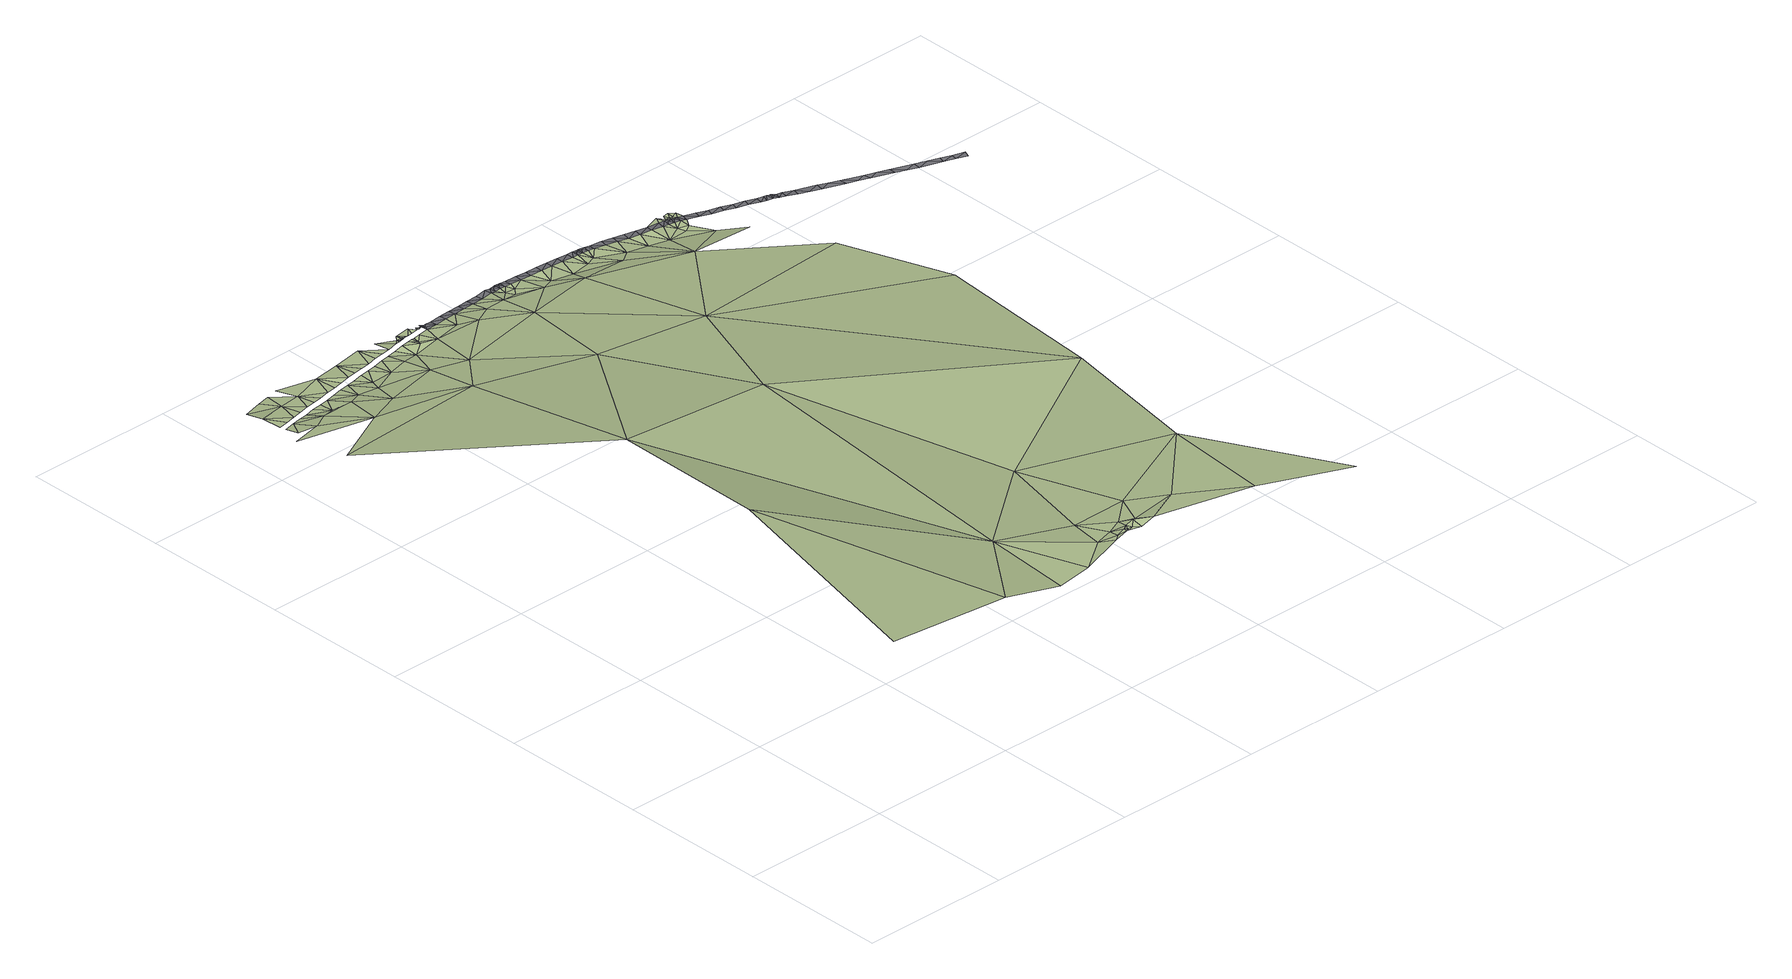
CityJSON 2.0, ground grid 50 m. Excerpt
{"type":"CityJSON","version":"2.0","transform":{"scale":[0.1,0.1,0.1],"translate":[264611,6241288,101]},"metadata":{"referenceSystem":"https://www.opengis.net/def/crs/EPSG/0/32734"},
"CityObjects":{
"terrain1":{"type":"TINRelief","geometry":[{"type":"CompositeSurface","lod":"1","boundaries":[[[0,1,2]],[[1,0,3]],[[1,3,4]],[[5,6,7]],[[8,9,10]],[[8,6,9]],[[11,12,13]],[[0,14,3]],[[15,9,6]],[[13,12,16]],[[17,4,18]],[[6,5,15]],[[9,15,19]],[[20,13,21]],[[16,21,13]],[[15,22,19]],[[17,18,5]],[[23,21,16]],[[20,21,24]],[[22,15,25]],[[26,15,5]],[[27,21,23]],[[28,22,25]],[[15,26,25]],[[29,24,21]],[[25,30,28]],[[31,21,27]],[[29,21,31]],[[27,32,31]],[[26,5,33]],[[14,34,3]],[[30,25,35]],[[26,35,25]],[[31,32,36]],[[26,37,35]],[[31,36,38]],[[18,33,5]],[[33,37,26]],[[39,35,37]],[[40,41,31]],[[40,31,38]],[[3,42,4]],[[39,37,43]],[[44,3,34]],[[40,38,45]],[[37,33,46]],[[47,43,37]],[[47,37,46]],[[45,48,40]],[[40,48,49]],[[18,4,50]],[[34,51,44]],[[52,47,46]],[[3,44,53]],[[47,52,54]],[[33,55,46]],[[33,18,55]],[[40,49,56]],[[54,52,57]],[[46,58,52]],[[59,56,49]],[[52,60,57]],[[61,44,51]],[[60,52,58]],[[62,56,59]],[[50,4,42]],[[58,46,55]],[[44,61,63]],[[64,61,51]],[[53,44,63]],[[65,61,64]],[[61,65,63]],[[56,62,66]],[[67,68,64]],[[65,64,68]],[[60,58,69]],[[70,68,67]],[[63,65,71]],[[71,65,68]],[[70,72,68]],[[68,72,71]],[[18,73,55]],[[70,74,72]],[[63,71,75]],[[63,75,53]],[[69,58,76]],[[56,66,77]],[[78,3,53]],[[55,79,58]],[[71,72,80]],[[74,80,72]],[[80,75,71]],[[79,76,58]],[[74,81,80]],[[66,82,77]],[[80,83,75]],[[80,81,83]],[[42,3,78]],[[84,76,79]],[[82,85,77]],[[86,79,55]],[[18,50,73]],[[75,87,53]],[[55,73,86]],[[87,75,83]],[[84,79,86]],[[85,88,77]],[[89,84,86]],[[90,83,81]],[[86,91,89]],[[88,92,93]],[[83,90,87]],[[87,78,53]],[[94,86,73]],[[91,86,95]],[[96,93,92]],[[97,96,92]],[[96,97,98]],[[95,99,91]],[[96,98,100]],[[100,98,101]],[[100,102,96]],[[86,94,95]],[[103,100,101]],[[103,102,100]],[[96,102,104]],[[101,105,103]],[[105,106,103]],[[103,106,102]],[[107,106,105]],[[99,95,108]],[[109,102,106]],[[81,110,90]],[[107,109,106]],[[104,102,109]],[[108,111,99]],[[107,112,109]],[[109,113,104]],[[113,109,112]],[[114,111,108]],[[108,95,94]],[[115,114,108]],[[113,116,104]],[[115,108,94]],[[113,117,116]],[[73,118,94]],[[119,116,117]],[[120,73,50]],[[121,115,94]],[[122,119,123]],[[122,123,124]],[[124,123,125]],[[126,124,125]],[[124,126,127]],[[126,128,127]],[[129,128,126]],[[130,121,94]],[[129,131,128]],[[128,132,127]],[[133,128,131]],[[132,128,133]],[[133,134,132]],[[132,134,135]],[[135,134,136]],[[42,137,50]],[[120,118,73]],[[138,87,90]],[[94,118,130]],[[121,130,139]],[[87,138,78]],[[130,140,139]],[[90,110,138]],[[130,141,140]],[[118,141,130]],[[50,137,120]],[[118,142,141]],[[120,142,118]],[[141,142,143]],[[144,143,142]],[[42,78,145]],[[146,142,120]],[[142,146,144]],[[138,110,147]],[[144,146,148]],[[146,149,148]],[[146,120,150]],[[42,145,137]],[[151,149,146]],[[152,151,146]],[[153,120,137]],[[154,149,151]],[[152,146,150]],[[151,155,154]],[[152,156,151]],[[157,155,151]],[[150,120,153]],[[145,78,138]],[[156,157,151]],[[156,152,150]],[[156,158,157]],[[159,158,156]],[[150,159,156]],[[150,160,159]],[[153,160,150]],[[161,159,160]],[[162,161,160]],[[163,160,153]],[[164,153,137]],[[162,160,165]],[[165,160,163]],[[166,163,153]],[[163,167,165]],[[163,168,167]],[[166,168,163]],[[168,169,167]],[[153,164,166]],[[168,170,169]],[[168,171,170]],[[166,171,168]],[[172,170,171]],[[172,171,173]],[[166,174,171]],[[175,173,171]],[[145,176,137]],[[137,177,164]],[[175,171,174]],[[164,174,166]],[[174,178,175]],[[179,178,174]],[[180,174,164]],[[180,179,174]],[[176,177,137]],[[179,180,181]],[[180,164,182]],[[183,181,180]],[[183,180,182]],[[164,184,182]],[[182,185,183]],[[182,186,185]],[[186,182,187]],[[188,184,164]],[[182,189,187]],[[190,191,192]],[[182,184,189]],[[193,186,187]],[[194,191,190]],[[187,195,193]],[[196,187,189]],[[191,194,197]],[[195,187,198]],[[197,194,199]],[[187,196,198]],[[196,189,184]],[[200,197,199]],[[201,197,200]],[[199,202,200]],[[202,203,200]],[[196,204,198]],[[200,205,201]],[[206,203,202]],[[203,205,200]],[[207,203,206]],[[203,207,205]],[[206,208,207]]]}]},
"road1":{"type":"Road","attributes":{"highway":"primary","name":"Philip Kgosana Drive","surface":"asphalt","lanes":2,"width":4.4,"oneway":"yes"},"geometry":[{"type":"MultiSurface","lod":"1","boundaries":[[[133,131,209]],[[210,148,211]],[[212,213,214]],[[155,157,215]],[[216,217,218]],[[219,220,162]],[[172,173,221]],[[204,222,208]],[[198,223,195]],[[224,225,226]],[[227,228,229]],[[230,231,232]],[[233,234,235]],[[236,181,237]],[[238,212,239]],[[240,141,241]],[[209,242,243]],[[244,134,243]],[[245,246,247]],[[234,248,235]],[[242,249,243]],[[134,133,243]],[[250,241,143]],[[140,240,251]],[[139,140,251]],[[252,244,139]],[[252,136,244]],[[244,249,253]],[[244,136,134]],[[209,243,133]],[[243,249,244]],[[148,254,211]],[[158,159,255]],[[167,256,257]],[[175,178,258]],[[202,199,259]],[[185,190,192]],[[260,261,262]],[[263,222,264]],[[265,266,267]],[[268,269,270]],[[253,121,244]],[[244,121,139]],[[235,260,262]],[[226,228,224]],[[271,272,273]],[[274,246,245]],[[225,275,276]],[[270,274,268]],[[247,246,277]],[[276,261,260]],[[278,279,233]],[[235,248,260]],[[279,234,233]],[[235,262,233]],[[278,247,277]],[[213,238,155]],[[144,210,250]],[[172,218,280]],[[161,281,282]],[[283,280,217]],[[165,257,219]],[[195,259,284]],[[179,285,286]],[[287,264,227]],[[222,288,208]],[[194,284,199]],[[183,192,237]],[[254,149,239]],[[281,162,220]],[[159,282,255]],[[256,169,283]],[[285,181,236]],[[178,286,258]],[[190,186,194]],[[259,223,202]],[[239,149,154]],[[238,213,212]],[[213,215,214]],[[283,169,170]],[[280,218,217]],[[218,221,216]],[[223,206,202]],[[204,206,198]],[[194,186,193]],[[284,259,199]],[[215,289,214]],[[158,289,157]],[[221,290,216]],[[175,290,173]],[[278,277,279]],[[233,262,278]],[[225,224,275]],[[254,148,149]],[[256,167,169]],[[206,204,208]],[[190,185,186]],[[289,158,255]],[[290,175,258]],[[276,275,261]],[[155,238,154]],[[239,154,238]],[[172,280,170]],[[283,170,280]],[[198,206,223]],[[195,223,259]],[[195,284,193]],[[194,193,284]],[[157,289,215]],[[155,215,213]],[[173,290,221]],[[172,221,218]],[[252,139,251]],[[240,140,141]],[[143,241,141]],[[291,292,293]],[[230,294,231]],[[227,229,287]],[[228,226,229]],[[295,271,296]],[[269,273,272]],[[246,274,270]],[[250,143,144]],[[148,210,144]],[[257,165,167]],[[219,162,165]],[[222,263,288]],[[264,287,263]],[[192,183,185]],[[237,181,183]],[[282,159,161]],[[162,281,161]],[[286,178,179]],[[181,285,179]],[[297,298,292]],[[232,291,293]],[[296,267,295]],[[294,266,265]],[[273,269,268]],[[291,232,231]],[[298,297,299]],[[292,291,297]],[[266,294,230]],[[272,271,295]],[[265,267,296]]]}]}
},
"vertices":[
[629,136,408],[212,767,598],[68,8,555],[917,493,314],[417,1496,420],[248,2373,170],[131,2489,139],[28,2466,140],[87,2523,119],[127,2586,103],[93,2578,103],[89,2600,101],[123,2607,101],[89,2674,97],[910,200,298],[195,2529,128],[157,2615,100],[10,2235,206],[551,2283,189],[162,2594,102],[111,2764,62],[192,2702,83],[196,2602,98],[191,2623,98],[176,2779,63],[259,2562,104],[303,2529,129],[226,2631,98],[230,2610,98],[216,2787,64],[265,2617,96],[262,2710,84],[260,2639,96],[393,2450,138],[1050,233,286],[299,2625,93],[294,2647,93],[367,2567,108],[329,2655,93],[333,2633,91],[363,2740,86],[257,2796,66],[1007,1548,330],[368,2641,91],[1167,317,282],[363,2662,91],[440,2560,104],[402,2649,89],[397,2670,89],[432,2678,89],[900,2131,215],[1191,265,304],[465,2610,89],[1208,458,259],[436,2657,86],[596,2508,121],[466,2765,74],[471,2665,86],[537,2610,92],[466,2686,86],[505,2672,83],[1212,281,304],[500,2694,83],[1224,326,290],[1237,270,313],[1239,283,313],[535,2702,81],[1241,270,313],[1245,277,313],[539,2680,80],[1246,269,313],[1256,293,313],[1264,275,313],[702,2456,133],[1284,258,313],[1270,341,298],[574,2688,80],[570,2784,73],[1371,883,181],[606,2625,93],[1285,295,320],[1322,248,336],[569,2710,81],[1308,311,306],[608,2696,78],[603,2717,78],[673,2648,77],[1371,428,287],[638,2725,76],[642,2704,76],[1451,310,328],[677,2712,76],[672,2733,76],[653,2800,53],[777,2669,77],[724,2686,77],[692,2751,71],[689,2737,73],[698,2739,73],[711,2720,73],[701,2742,73],[706,2741,73],[707,2750,71],[706,2743,73],[707,2768,71],[707,2741,73],[709,2743,73],[713,2742,73],[734,2704,70],[714,2751,71],[1623,142,359],[724,2722,73],[718,2743,73],[730,2745,73],[737,2724,70],[762,2729,70],[759,2775,70],[752,2750,70],[913,2640,97],[775,2754,70],[1033,2534,119],[801,2737,68],[783,2766,68],[786,2756,68],[792,2761,68],[792,2757,68],[794,2758,68],[796,2762,68],[798,2760,68],[797,2759,68],[868,2684,78],[798,2759,68],[798,2761,68],[799,2759,68],[804,2759,68],[799,2769,68],[809,2760,68],[1277,2075,209],[1729,584,292],[842,2741,65],[882,2746,65],[922,2750,63],[989,2688,80],[962,2755,61],[1002,2759,59],[1963,1229,156],[1061,2692,78],[1924,36,344],[1042,2763,57],[1082,2768,57],[1205,2675,66],[1115,2743,55],[1131,2718,55],[1290,2594,99],[1102,2770,54],[1122,2772,54],[1151,2742,53],[1142,2772,52],[1162,2771,52],[1202,2771,50],[1262,2708,48],[1242,2770,48],[1283,2769,48],[1342,2699,43],[1610,2474,105],[1323,2769,46],[1471,2625,66],[1363,2768,44],[1413,2713,40],[1404,2767,41],[1424,2767,41],[1449,2728,38],[1444,2766,40],[1464,2764,40],[1532,2676,45],[1484,2761,40],[2097,1901,77],[1971,2266,75],[1523,2755,38],[1563,2749,36],[1614,2672,34],[1603,2743,32],[1684,2657,30],[1644,2737,31],[1819,2605,29],[1684,2732,31],[1723,2726,29],[1749,2694,25],[1875,2524,54],[1758,2666,25],[1726,2748,29],[1740,2773,27],[1686,2753,29],[1743,2723,28],[1746,2745,28],[1763,2720,28],[1784,2683,25],[1757,2750,27],[1782,2715,28],[1766,2742,28],[1769,2749,27],[1764,2767,27],[1769,2741,28],[1780,2745,28],[1801,2709,26],[1783,2769,27],[1788,2736,26],[1805,2759,24],[1808,2731,26],
[798,2757,68],[999,2781,59],[1039,2785,57],[1119,2794,54],[1121,2787,54],[1122,2794,54],[1132,2789,54],[1447,2788,40],[1444,2788,40],[1445,2781,40],[1324,2791,46],[1283,2791,48],[1456,2782,40],[1840,2699,24],[1777,2734,28],[1996,2655,18],[2040,2666,16],[2002,2676,18],[1918,2677,21],[1957,2666,19],[1963,2687,19],[2508,2504,5],[2507,2481,5],[2546,2491,5],[2088,2648,13],[2081,2654,16],[2079,2651,16],[1607,2765,34],[1646,2759,32],[1110,2788,54],[1099,2792,54],[879,2768,65],[919,2772,63],[799,2756,68],[801,2757,68],[806,2752,68],[2146,2608,11],[2150,2630,11],[2111,2620,14],[2079,2655,16],[799,2754,68],[959,2776,61],[839,2763,65],[819,2761,68],[800,2749,68],[1079,2790,57],[1162,2793,52],[1404,2789,41],[1364,2790,44],[1487,2782,38],[1766,2734,28],[2069,2658,16],[2054,2639,15],[2073,2634,15],[1885,2709,22],[1879,2688,22],[2435,2506,7],[2433,2530,7],[2395,2544,7],[2218,2583,9],[2253,2594,9],[2219,2606,11],[2326,2545,8],[2288,2581,8],[2290,2557,8],[2182,2596,10],[2035,2644,16],[2060,2660,16],[2115,2642,14],[2092,2627,14],[2098,2648,13],[1434,2784,40],[1243,2792,48],[1203,2793,50],[1424,2789,41],[1755,2738,28],[1567,2771,36],[1527,2777,38],[1924,2698,22],[1846,2720,24],[1142,2794,52],[1467,2785,40],[2579,2456,5],[2621,2464,5],[2584,2477,5],[2471,2494,6],[2357,2557,7],[2362,2532,7],[2616,2443,5],[2659,2451,5],[2652,2430,5]
]}
